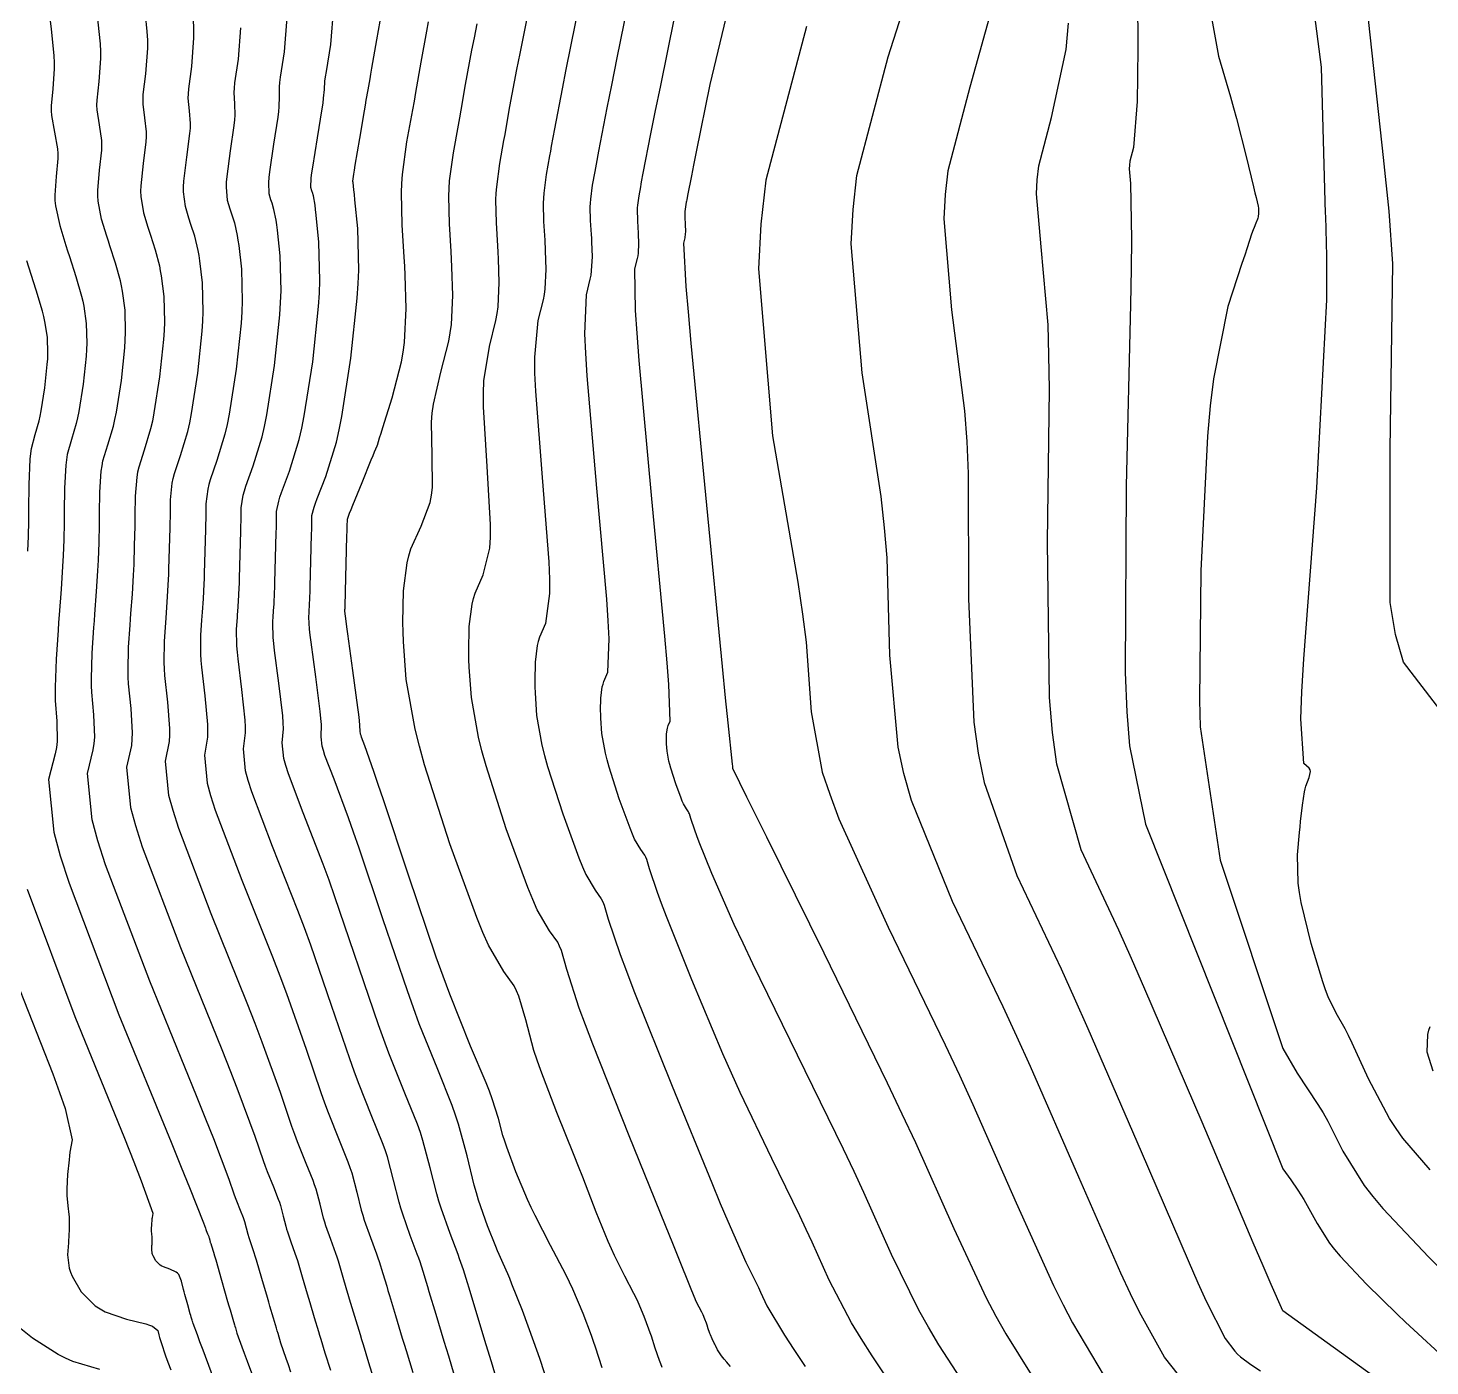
# Model space of a CAD drawing. Header units: metres. Extents: x 837117 to 838477, y 1189012 to 1191015.
# Drawn here: x 837954.5 to 838005.3, y 1189118.3 to 1189166.9 of the extents above; entities that cross this region are included whole.
import ezdxf

# ---------------------------------------------------------------- set-up
doc = ezdxf.new("R2010")
doc.units = ezdxf.units.M
doc.header["$LTSCALE"] = 0.3
doc.layers.add('COTAS 10', color=1, linetype='Continuous')
doc.layers.add('COTAS INT', color=252, linetype='Continuous')

msp = doc.modelspace()

# ---------------------------------------------------------------- linework, layer by layer
at = {"layer": 'COTAS 10'}
for points, elevation in [([(837989.143, 1189116.624), (837987.523, 1189119.118), (837987.146, 1189119.755), (837986.799, 1189120.369), (837985.805, 1189122.396), (837984.8, 1189124.646), (837984.446, 1189125.4), (837984.06, 1189126.212), (837982.396, 1189129.621), (837980.778, 1189132.932), (837980.421, 1189133.682), (837980.104, 1189134.359), (837979.289, 1189136.204), (837978.834, 1189137.346), (837978.743, 1189137.58), (837978.668, 1189137.779), (837978.526, 1189138.202), (837978.477, 1189138.371), (837978.46, 1189138.411), (837978.443, 1189138.447), (837978.368, 1189138.549), (837978.259, 1189138.738), (837978.219, 1189138.829), (837978.175, 1189138.937), (837977.982, 1189139.463), (837977.801, 1189140.03), (837977.764, 1189140.162), (837977.733, 1189140.285), (837977.669, 1189140.64), (837977.65, 1189140.912), (837977.647, 1189140.983), (837977.646, 1189141.05), (837977.65, 1189141.277), (837977.676, 1189141.476), (837977.689, 1189141.527), (837977.704, 1189141.577), (837977.776, 1189141.739), (837977.728, 1189143.066), (837977.666, 1189143.849), (837977.584, 1189144.812), (837977.116, 1189149.793), (837976.654, 1189154.817), (837976.576, 1189155.809), (837976.52, 1189156.627), (837976.499, 1189158.136), (837976.594, 1189158.508), (837976.612, 1189158.609), (837976.626, 1189158.709), (837976.643, 1189159.062), (837976.632, 1189159.405), (837976.628, 1189159.498), (837976.623, 1189159.592), (837976.602, 1189159.925), (837976.594, 1189160.257), (837976.598, 1189160.35), (837976.605, 1189160.443), (837976.65, 1189160.78), (837976.711, 1189161.113), (837976.727, 1189161.203), (837976.743, 1189161.291), (837976.797, 1189161.604), (837977.08, 1189163.032), (837977.24, 1189163.824), (837977.435, 1189164.789), (837978.432, 1189169.706)], 1790), ([(837967.071, 1189117.765), (837966.848, 1189118.465), (837966.653, 1189119.118), (837966.598, 1189119.299), (837966.543, 1189119.482), (837966.343, 1189120.144), (837966.152, 1189120.778), (837966.103, 1189120.943), (837966.056, 1189121.104), (837965.899, 1189121.645), (837965.745, 1189122.153), (837965.699, 1189122.293), (837965.651, 1189122.432), (837965.469, 1189122.93), (837965.293, 1189123.429), (837965.25, 1189123.568), (837965.209, 1189123.709), (837965.082, 1189124.22), (837964.938, 1189124.76), (837964.886, 1189124.917), (837964.829, 1189125.079), (837964.581, 1189125.693), (837964.267, 1189126.475), (837964.168, 1189126.743), (837964.064, 1189127.033), (837963.645, 1189128.265), (837962.984, 1189130.097), (837962.728, 1189130.764), (837962.44, 1189131.502), (837961.133, 1189134.744), (837959.958, 1189137.843), (837959.752, 1189138.49), (837959.598, 1189139.044), (837959.474, 1189140.283), (837959.618, 1189141), (837959.633, 1189141.226), (837959.637, 1189141.463), (837959.562, 1189142.418), (837959.455, 1189143.385), (837959.439, 1189143.63), (837959.428, 1189143.865), (837959.438, 1189144.63), (837959.484, 1189145.306), (837959.496, 1189145.485), (837959.508, 1189145.659), (837959.55, 1189146.257), (837959.587, 1189146.872), (837959.595, 1189147.058), (837959.604, 1189147.249), (837959.628, 1189147.995), (837959.645, 1189148.745), (837959.649, 1189148.939), (837959.653, 1189149.127), (837959.662, 1189149.757), (837959.722, 1189150.365), (837959.757, 1189150.539), (837959.8, 1189150.715), (837960.022, 1189151.373), (837960.286, 1189152.241), (837960.355, 1189152.55), (837960.422, 1189152.888), (837960.652, 1189154.358), (837960.812, 1189155.872), (837960.835, 1189156.239), (837960.849, 1189156.582), (837960.824, 1189157.629), (837960.728, 1189158.434), (837960.698, 1189158.625), (837960.666, 1189158.801), (837960.538, 1189159.319), (837960.401, 1189159.745), (837960.327, 1189159.979), (837960.197, 1189160.401), (837960.127, 1189160.931), (837960.128, 1189161.117), (837960.138, 1189161.319), (837960.247, 1189162.188), (837960.363, 1189163.042), (837960.378, 1189163.234), (837960.384, 1189163.406), (837960.345, 1189163.871), (837960.302, 1189164.323), (837960.308, 1189164.488), (837960.321, 1189164.67), (837960.428, 1189165.473), (837960.51, 1189166.511), (837960.507, 1189166.84), (837960.493, 1189167.189)], 1770), ([(837975.311, 1189118.286), (837975.073, 1189119.026), (837975, 1189119.238), (837974.924, 1189119.453), (837974.627, 1189120.253), (837974.253, 1189121.129), (837974.129, 1189121.391), (837973.997, 1189121.663), (837973.444, 1189122.717), (837972.879, 1189123.803), (837972.738, 1189124.095), (837972.604, 1189124.384), (837972.179, 1189125.393), (837971.851, 1189126.288), (837971.779, 1189126.504), (837971.715, 1189126.706), (837971.549, 1189127.32), (837971.326, 1189128.042), (837971.225, 1189128.312), (837971.107, 1189128.612), (837970.541, 1189129.95), (837969.784, 1189131.835), (837969.546, 1189132.48), (837969.295, 1189133.179), (837968.286, 1189136.146), (837967.379, 1189138.885), (837967.194, 1189139.438), (837967.036, 1189139.903), (837966.703, 1189140.845), (837966.587, 1189141.15), (837966.567, 1189141.213), (837966.552, 1189141.268), (837966.54, 1189141.389), (837966.512, 1189141.762), (837966.486, 1189141.974), (837966.454, 1189142.234), (837966.272, 1189143.568), (837966.087, 1189144.898), (837966.052, 1189145.155), (837966.024, 1189145.365), (837965.981, 1189145.72), (837965.984, 1189145.761), (837965.985, 1189145.772), (837965.985, 1189145.782), (837965.988, 1189145.818), (837965.996, 1189146.088), (837966, 1189146.246), (837966.006, 1189146.44), (837966.032, 1189147.441), (837966.057, 1189148.44), (837966.062, 1189148.633), (837966.066, 1189148.79), (837966.072, 1189149.054), (837966.154, 1189149.275), (837966.205, 1189149.405), (837966.269, 1189149.565), (837966.604, 1189150.391), (837966.94, 1189151.215), (837967.005, 1189151.374), (837967.058, 1189151.503), (837967.148, 1189151.717), (837967.156, 1189151.733), (837967.157, 1189151.736), (837967.16, 1189151.748), (837967.243, 1189152.013), (837967.295, 1189152.178), (837967.36, 1189152.383), (837967.702, 1189153.454), (837968.038, 1189154.761), (837968.1, 1189155.115), (837968.148, 1189155.466), (837968.208, 1189156.704), (837968.169, 1189157.908), (837968.154, 1189158.238), (837968.137, 1189158.566), (837968.063, 1189159.737), (837968.038, 1189160.903), (837968.051, 1189161.228), (837968.074, 1189161.554), (837968.234, 1189162.74), (837968.446, 1189163.909), (837968.502, 1189164.224), (837968.558, 1189164.536), (837968.75, 1189165.632), (837968.954, 1189166.759), (837969.016, 1189167.091)], 1780), ([(838003.728, 1189117.65), (838000, 1189120.349), (837999.573, 1189121.301), (837999.282, 1189121.977), (837998.924, 1189122.815), (837997.067, 1189127.193), (837994.996, 1189132.014), (837994.503, 1189133.132), (837994.045, 1189134.155), (837992.678, 1189137.067), (837991.797, 1189140.175), (837991.645, 1189141.322), (837991.532, 1189142.593), (837991.456, 1189148.22), (837991.531, 1189153.78), (837991.515, 1189155.01), (837991.482, 1189156.105), (837991.227, 1189158.942), (837991.067, 1189160.854), (837991.093, 1189161.366), (837991.15, 1189161.871), (837991.613, 1189163.632), (837992.133, 1189166.097), (837992.226, 1189167.045)], 1800), ([(837954.046, 1189132.349), (837955.389, 1189128.946), (837955.638, 1189128.261), (837955.833, 1189127.688), (837956.093, 1189126.545), (837956.014, 1189126.101), (837955.995, 1189125.967), (837955.978, 1189125.829), (837955.927, 1189125.295), (837955.903, 1189124.778), (837955.902, 1189124.652), (837955.905, 1189124.532), (837955.937, 1189124.161), (837955.975, 1189123.841), (837955.982, 1189123.754), (837955.986, 1189123.668), (837955.986, 1189123.36), (837955.969, 1189123.026), (837955.963, 1189122.923), (837955.956, 1189122.815), (837955.927, 1189122.385), (837955.982, 1189121.898), (837956.029, 1189121.755), (837956.09, 1189121.607), (837956.423, 1189121.041), (837956.932, 1189120.529), (837957.103, 1189120.416), (837957.288, 1189120.315), (837958.063, 1189120.052), (837958.763, 1189119.878), (837958.899, 1189119.832), (837959.01, 1189119.787), (837959.204, 1189119.636), (837959.241, 1189119.481), (837959.252, 1189119.434), (837959.265, 1189119.386), (837959.316, 1189119.197), (837959.481, 1189118.715), (837959.566, 1189118.483), (837959.667, 1189118.206)], 1760)]:
    msp.add_lwpolyline(points, dxfattribs=dict(at, elevation=elevation))
at = {"layer": 'COTAS INT'}
for points, elevation in [([(837994.706, 1189171.571), (837994.738, 1189166.168), (837994.728, 1189165.096), (837994.71, 1189164.209), (837994.578, 1189162.533), (837994.45, 1189162.044), (837994.434, 1189161.903), (837994.426, 1189161.761), (837994.471, 1189161.229), (837994.507, 1189159.217), (837994.495, 1189158.141), (837994.472, 1189156.84), (837994.309, 1189150.267), (837994.278, 1189143.494), (837994.339, 1189142.067), (837994.43, 1189140.834), (837995.01, 1189138.001), (838000, 1189125.503), (838000.286, 1189125.097), (838000.536, 1189124.723), (838000.752, 1189124.389), (838001.247, 1189123.515), (838001.686, 1189122.805), (838001.866, 1189122.573), (838002.072, 1189122.327), (838003.027, 1189121.312), (838004.139, 1189120.229), (838004.444, 1189119.94), (838004.747, 1189119.656), (838005.828, 1189118.667)], 1802), ([(837986.954, 1189115.943), (837985.099, 1189118.722), (837984.704, 1189119.351), (837984.359, 1189119.919), (837983.542, 1189121.462), (837982.928, 1189122.834), (837982.713, 1189123.295), (837982.477, 1189123.79), (837981.462, 1189125.87), (837980.322, 1189128.268), (837980.007, 1189128.964), (837979.694, 1189129.673), (837978.568, 1189132.35), (837977.649, 1189134.651), (837977.467, 1189135.124), (837977.316, 1189135.524), (837977.03, 1189136.376), (837976.931, 1189136.718), (837976.897, 1189136.797), (837976.862, 1189136.87), (837976.711, 1189137.076), (837976.491, 1189137.458), (837976.411, 1189137.64), (837976.322, 1189137.857), (837975.934, 1189138.918), (837975.568, 1189140.06), (837975.494, 1189140.327), (837975.431, 1189140.574), (837975.302, 1189141.29), (837975.264, 1189141.839), (837975.259, 1189141.98), (837975.256, 1189142.117), (837975.264, 1189142.573), (837975.317, 1189142.975), (837975.343, 1189143.078), (837975.372, 1189143.177), (837975.518, 1189143.505), (837975.564, 1189144.714), (837975.531, 1189145.369), (837975.479, 1189146.163), (837975.124, 1189150.184), (837974.771, 1189154.257), (837974.72, 1189155.083), (837974.688, 1189155.778), (837974.739, 1189157.2), (837974.883, 1189157.759), (837974.91, 1189157.91), (837974.93, 1189158.06), (837974.956, 1189158.59), (837974.939, 1189159.105), (837974.933, 1189159.246), (837974.926, 1189159.387), (837974.894, 1189159.887), (837974.883, 1189160.386), (837974.889, 1189160.525), (837974.899, 1189160.665), (837974.967, 1189161.172), (837975.058, 1189161.672), (837975.082, 1189161.807), (837975.106, 1189161.94), (837975.188, 1189162.409), (837975.495, 1189163.972), (837975.66, 1189164.796), (837975.86, 1189165.788), (837976.872, 1189170.782)], 1788), ([(838005.342, 1189125.457), (838004.349, 1189126.61), (838004.101, 1189126.961), (838003.864, 1189127.326), (838003.108, 1189128.762), (838002.512, 1189130.057), (838002.378, 1189130.333), (838002.256, 1189130.573), (838001.926, 1189131.144), (838001.639, 1189131.736), (838001.544, 1189131.99), (838001.442, 1189132.283), (838001.02, 1189133.667), (838000.662, 1189135.158), (838000.6, 1189135.519), (838000.555, 1189135.856), (838000.528, 1189136.887), (838000.604, 1189137.701), (838000.623, 1189137.902), (838000.642, 1189138.093), (838000.706, 1189138.692), (838000.779, 1189139.167), (838000.804, 1189139.279), (838000.832, 1189139.382), (838000.949, 1189139.685), (838000.998, 1189139.913), (838000.983, 1189139.97), (838000.956, 1189140.024), (838000.752, 1189140.195), (838000.652, 1189141.821), (838000.689, 1189142.792), (838000.754, 1189143.989), (838001.224, 1189150.195), (838001.593, 1189157.012), (838001.593, 1189158.595), (838001.55, 1189160.046), (838001.538, 1189160.144), (838001.402, 1189165.448), (838000.695, 1189170.871)], 1806), ([(837974.989, 1189170.267), (837974.165, 1189166.198), (837973.999, 1189165.369), (837973.859, 1189164.669), (837973.579, 1189163.215), (837973.469, 1189162.589), (837973.437, 1189162.411), (837973.405, 1189162.231), (837973.284, 1189161.564), (837973.193, 1189160.887), (837973.18, 1189160.701), (837973.172, 1189160.516), (837973.186, 1189159.85), (837973.229, 1189159.182), (837973.247, 1189158.806), (837973.269, 1189158.118), (837973.235, 1189157.412), (837973.207, 1189157.212), (837973.172, 1189157.009), (837972.98, 1189156.263), (837972.856, 1189154.929), (837972.863, 1189154.357), (837972.889, 1189153.696), (837973.133, 1189150.575), (837973.373, 1189147.513), (837973.397, 1189146.889), (837973.401, 1189146.363), (837973.26, 1189145.271), (837973.041, 1189144.778), (837972.996, 1189144.628), (837972.958, 1189144.473), (837972.879, 1189143.869), (837972.866, 1189143.183), (837972.87, 1189142.978), (837972.878, 1189142.765), (837972.935, 1189141.94), (837973.129, 1189140.863), (837973.224, 1189140.492), (837973.335, 1189140.09), (837973.886, 1189138.372), (837974.469, 1189136.777), (837974.602, 1189136.452), (837974.723, 1189136.177), (837975.055, 1189135.603), (837975.281, 1189135.293), (837975.334, 1189135.184), (837975.384, 1189135.065), (837975.534, 1189134.551), (837975.964, 1189133.27), (837976.191, 1189132.667), (837976.465, 1189131.957), (837977.846, 1189128.497), (837979.284, 1189124.987), (837979.593, 1189124.246), (837979.865, 1189123.604), (837980.528, 1189122.119), (837980.894, 1189121.368), (837980.979, 1189121.19), (837981.057, 1189121.023), (837981.279, 1189120.528), (837981.92, 1189119.469), (837982.262, 1189118.948), (837982.676, 1189118.327)], 1786), ([(837979.972, 1189118.327), (837979.882, 1189118.429), (837979.83, 1189118.487), (837979.733, 1189118.595), (837979.638, 1189118.714), (837979.612, 1189118.751), (837979.587, 1189118.788), (837979.5, 1189118.936), (837979.418, 1189119.092), (837979.397, 1189119.136), (837979.375, 1189119.179), (837979.302, 1189119.333), (837979.238, 1189119.482), (837979.222, 1189119.521), (837979.208, 1189119.56), (837979.162, 1189119.694), (837979.12, 1189119.826), (837979.107, 1189119.864), (837979.093, 1189119.902), (837979.04, 1189120.045), (837978.973, 1189120.202), (837978.951, 1189120.249), (837978.928, 1189120.297), (837978.829, 1189120.485), (837978.714, 1189120.714), (837978.681, 1189120.789), (837978.646, 1189120.867), (837978.515, 1189121.191), (837978.091, 1189122.25), (837977.873, 1189122.792), (837977.61, 1189123.442), (837976.295, 1189126.69), (837974.974, 1189130.02), (837974.708, 1189130.722), (837974.484, 1189131.329), (837974.037, 1189132.725), (837973.838, 1189133.412), (837973.771, 1189133.571), (837973.7, 1189133.716), (837973.398, 1189134.13), (837972.955, 1189134.896), (837972.794, 1189135.263), (837972.617, 1189135.698), (837971.837, 1189137.827), (837971.103, 1189140.12), (837970.954, 1189140.657), (837970.828, 1189141.152), (837970.569, 1189142.59), (837970.492, 1189143.691), (837970.482, 1189143.975), (837970.476, 1189144.25), (837970.493, 1189145.165), (837970.599, 1189145.972), (837970.65, 1189146.179), (837970.71, 1189146.378), (837971.002, 1189147.037), (837971.237, 1189148.011), (837971.262, 1189148.409), (837971.268, 1189148.863), (837971.142, 1189150.966), (837971.007, 1189153.135), (837971.007, 1189153.631), (837971.024, 1189154.081), (837971.221, 1189155.327), (837971.461, 1189156.26), (837971.505, 1189156.513), (837971.539, 1189156.763), (837971.582, 1189157.647), (837971.554, 1189158.507), (837971.543, 1189158.742), (837971.532, 1189158.976), (837971.479, 1189159.812), (837971.46, 1189160.645), (837971.47, 1189160.877), (837971.487, 1189161.11), (837971.6, 1189161.956), (837971.752, 1189162.79), (837971.792, 1189163.015), (837971.832, 1189163.238), (837971.969, 1189164.021), (837972.224, 1189165.366), (837972.338, 1189165.943), (837972.47, 1189166.609), (837973.105, 1189169.753)], 1784), ([(837996.44, 1189117.734), (837995.71, 1189118.666), (837994.794, 1189120.303), (837994.471, 1189120.966), (837994.118, 1189121.72), (837992.594, 1189125.199), (837990.845, 1189129.209), (837990.351, 1189130.298), (837989.852, 1189131.377), (837988.015, 1189135.199), (837986.532, 1189138.855), (837986.257, 1189139.831), (837986.041, 1189140.791), (837985.749, 1189144.125), (837985.65, 1189147.661), (837985.555, 1189148.748), (837985.431, 1189149.882), (837984.739, 1189154.368), (837984.347, 1189159.04), (837984.412, 1189160.292), (837984.552, 1189161.526), (837985.683, 1189165.83), (837986.979, 1189169.873)], 1796), ([(838006.126, 1189141.584), (838004.374, 1189143.873), (838004.087, 1189144.877), (838003.888, 1189146.041), (838003.886, 1189151.584), (838003.984, 1189158.319), (838003.848, 1189160.235), (838003.641, 1189162.172), (838002.934, 1189168.749)], 1808), ([(837955.164, 1189168.15), (837955.331, 1189166.839), (837955.432, 1189165.86), (837955.442, 1189165.618), (837955.444, 1189165.39), (837955.387, 1189164.671), (837955.331, 1189164.044), (837955.334, 1189163.873), (837955.345, 1189163.703), (837955.451, 1189163.1), (837955.556, 1189162.491), (837955.567, 1189162.317), (837955.569, 1189162.142), (837955.508, 1189161.489), (837955.46, 1189160.811), (837955.47, 1189160.619), (837955.489, 1189160.426), (837955.643, 1189159.714), (837955.866, 1189158.99), (837955.929, 1189158.788), (837955.993, 1189158.587), (837956.228, 1189157.857), (837956.431, 1189157.15), (837956.474, 1189156.963), (837956.512, 1189156.78), (837956.605, 1189156.152), (837956.622, 1189155.447), (837956.613, 1189155.217), (837956.597, 1189154.971), (837956.49, 1189153.953), (837956.335, 1189152.964), (837956.29, 1189152.737), (837956.243, 1189152.529), (837956.066, 1189151.946), (837955.915, 1189151.399), (837955.886, 1189151.215), (837955.861, 1189151.016), (837955.816, 1189150.179), (837955.805, 1189149.329), (837955.802, 1189149.122), (837955.798, 1189148.927), (837955.786, 1189148.328), (837955.762, 1189147.735), (837955.753, 1189147.545), (837955.741, 1189147.343), (837955.688, 1189146.521), (837955.622, 1189145.585), (837955.603, 1189145.312), (837955.584, 1189145.034), (837955.512, 1189143.977), (837955.471, 1189142.965), (837955.471, 1189142.715), (837955.476, 1189142.478), (837955.537, 1189141.729), (837955.547, 1189141.001), (837955.521, 1189140.777), (837955.481, 1189140.544), (837955.234, 1189139.62), (837955.425, 1189137.71), (837955.662, 1189136.855), (837955.98, 1189135.859), (837957.791, 1189131.084), (837959.682, 1189126.461), (837960.048, 1189125.56), (837960.347, 1189124.824), (837960.86, 1189123.537), (837960.925, 1189123.346), (837960.942, 1189123.301), (837960.957, 1189123.26), (837961.006, 1189123.138), (837961.044, 1189123.043), (837961.053, 1189123.018), (837961.061, 1189122.994), (837961.083, 1189122.91), (837961.103, 1189122.831), (837961.109, 1189122.809), (837961.116, 1189122.788), (837961.143, 1189122.71), (837961.217, 1189122.471), (837961.254, 1189122.348), (837961.297, 1189122.199), (837961.51, 1189121.456), (837961.73, 1189120.689), (837961.777, 1189120.525), (837961.818, 1189120.382), (837961.918, 1189120.043), (837961.978, 1189119.843), (837961.995, 1189119.788), (837962.011, 1189119.733), (837962.07, 1189119.536), (837962.242, 1189119.048), (837962.329, 1189118.81), (837962.433, 1189118.528), (837962.953, 1189117.135)], 1764), ([(837958.676, 1189168.014), (837958.806, 1189166.746), (837958.819, 1189166.433), (837958.821, 1189166.137), (837958.747, 1189165.206), (837958.657, 1189164.461), (837958.65, 1189164.283), (837958.65, 1189164.116), (837958.713, 1189163.614), (837958.775, 1189163.101), (837958.774, 1189162.928), (837958.765, 1189162.742), (837958.667, 1189161.955), (837958.579, 1189161.149), (837958.575, 1189160.951), (837958.581, 1189160.763), (837958.679, 1189160.172), (837958.84, 1189159.649), (837958.932, 1189159.359), (837959.101, 1189158.832), (837959.254, 1189158.25), (837959.29, 1189158.071), (837959.323, 1189157.883), (837959.417, 1189157.137), (837959.44, 1189156.204), (837959.428, 1189155.898), (837959.407, 1189155.572), (837959.265, 1189154.223), (837959.06, 1189152.914), (837959, 1189152.612), (837958.938, 1189152.337), (837958.703, 1189151.564), (837958.505, 1189150.943), (837958.466, 1189150.764), (837958.435, 1189150.582), (837958.38, 1189149.898), (837958.37, 1189149.194), (837958.367, 1189149), (837958.363, 1189148.806), (837958.347, 1189148.106), (837958.323, 1189147.411), (837958.315, 1189147.22), (837958.305, 1189147.029), (837958.263, 1189146.345), (837958.213, 1189145.634), (837958.199, 1189145.427), (837958.184, 1189145.215), (837958.129, 1189144.413), (837958.109, 1189143.565), (837958.116, 1189143.325), (837958.129, 1189143.083), (837958.221, 1189142.188), (837958.274, 1189141.309), (837958.262, 1189141.076), (837958.239, 1189140.848), (837958.06, 1189140.062), (837958.207, 1189138.599), (837958.389, 1189137.945), (837958.632, 1189137.182), (837960.019, 1189133.524), (837961.52, 1189129.821), (837961.835, 1189129.03), (837962.105, 1189128.339), (837962.717, 1189126.689), (837963.018, 1189125.804), (837963.093, 1189125.596), (837963.164, 1189125.403), (837963.39, 1189124.841), (837963.567, 1189124.4), (837963.608, 1189124.284), (837963.645, 1189124.171), (837963.749, 1189123.783), (837963.841, 1189123.416), (837963.87, 1189123.315), (837963.901, 1189123.215), (837964.027, 1189122.857), (837964.173, 1189122.445), (837964.217, 1189122.311), (837964.262, 1189122.169), (837964.436, 1189121.582), (837964.614, 1189120.965), (837964.661, 1189120.804), (837964.707, 1189120.646), (837964.868, 1189120.11), (837965.021, 1189119.602), (837965.063, 1189119.462), (837965.105, 1189119.323), (837965.256, 1189118.822), (837965.461, 1189118.193)], 1768), ([(837989.556, 1189167.985), (837988.648, 1189164.731), (837987.851, 1189161.698), (837987.753, 1189160.829), (837987.707, 1189159.947), (837987.983, 1189156.655), (837988.456, 1189152.994), (837988.535, 1189151.879), (837988.591, 1189150.721), (837988.602, 1189146.172), (837988.787, 1189141.692), (837988.951, 1189140.576), (837989.165, 1189139.515), (837990.346, 1189136.133), (837991.952, 1189132.757), (837992.433, 1189131.699), (837992.93, 1189130.588), (837994.857, 1189126.133), (837996.558, 1189122.17), (837996.913, 1189121.37), (837997.218, 1189120.698), (837997.899, 1189119.347), (837998.256, 1189118.89), (837998.357, 1189118.783), (837998.459, 1189118.685), (837998.832, 1189118.4), (837999.189, 1189118.169)], 1798), ([(837997.28, 1189167.994), (837997.666, 1189165.848), (837998.102, 1189164.376), (837998.213, 1189163.979), (837998.32, 1189163.587), (837998.671, 1189162.208), (837998.933, 1189161.113), (837998.985, 1189160.899), (837999.027, 1189160.724), (837999.101, 1189160.413), (837999.111, 1189160.339), (837999.113, 1189160.313), (837999.114, 1189160.284), (837999.115, 1189160.162), (837999.099, 1189160.021), (837999.09, 1189159.981), (837999.079, 1189159.94), (837999.022, 1189159.791), (837998.955, 1189159.637), (837998.921, 1189159.551), (837998.864, 1189159.394), (837998.7, 1189158.896), (837998.615, 1189158.639), (837998.514, 1189158.329), (837998.007, 1189156.777), (837997.48, 1189154.155), (837997.366, 1189153.171), (837997.265, 1189152.074), (837997.017, 1189147.181), (837996.97, 1189142.495), (837996.996, 1189141.529), (837997.725, 1189136.69), (838000, 1189129.859), (838000.513, 1189128.963), (838001.271, 1189127.835), (838001.457, 1189127.528), (838001.632, 1189127.223), (838002.177, 1189126.139), (838002.944, 1189124.898), (838003.259, 1189124.494), (838003.618, 1189124.063), (838005.287, 1189122.291), (838006.883, 1189120.709)], 1804), ([(837964.028, 1189118.13), (837963.933, 1189118.391), (837963.851, 1189118.62), (837963.663, 1189119.179), (837963.558, 1189119.528), (837963.529, 1189119.625), (837963.5, 1189119.723), (837963.393, 1189120.077), (837963.263, 1189120.514), (837963.219, 1189120.664), (837963.172, 1189120.827), (837962.973, 1189121.519), (837962.78, 1189122.184), (837962.735, 1189122.329), (837962.695, 1189122.458), (837962.585, 1189122.783), (837962.508, 1189123.001), (837962.472, 1189123.123), (837962.416, 1189123.347), (837962.353, 1189123.582), (837962.33, 1189123.651), (837962.306, 1189123.722), (837962.198, 1189123.99), (837962.06, 1189124.331), (837962.017, 1189124.448), (837961.972, 1189124.575), (837961.789, 1189125.113), (837961.226, 1189126.582), (837960.942, 1189127.295), (837960.601, 1189128.141), (837958.905, 1189132.304), (837957.306, 1189136.521), (837957.025, 1189137.4), (837956.816, 1189138.155), (837956.647, 1189139.841), (837956.86, 1189140.696), (837956.891, 1189140.927), (837956.91, 1189141.155), (837956.879, 1189141.959), (837956.803, 1189142.78), (837956.794, 1189143.02), (837956.79, 1189143.265), (837956.821, 1189144.195), (837956.884, 1189145.125), (837956.901, 1189145.37), (837956.917, 1189145.61), (837956.975, 1189146.433), (837957.023, 1189147.186), (837957.034, 1189147.382), (837957.043, 1189147.573), (837957.066, 1189148.217), (837957.081, 1189148.867), (837957.084, 1189149.061), (837957.088, 1189149.261), (837957.098, 1189150.038), (837957.148, 1189150.799), (837957.176, 1189150.989), (837957.21, 1189151.171), (837957.385, 1189151.755), (837957.591, 1189152.433), (837957.645, 1189152.674), (837957.698, 1189152.939), (837957.877, 1189154.088), (837958.002, 1189155.271), (837958.02, 1189155.557), (837958.031, 1189155.825), (837958.011, 1189156.644), (837957.918, 1189157.331), (837957.882, 1189157.517), (837957.842, 1189157.7), (837957.664, 1189158.344), (837957.462, 1189158.973), (837957.408, 1189159.146), (837957.353, 1189159.32), (837957.161, 1189159.943), (837957.035, 1189160.594), (837957.022, 1189160.785), (837957.019, 1189160.98), (837957.088, 1189161.722), (837957.167, 1189162.442), (837957.17, 1189162.623), (837957.166, 1189162.796), (837957.082, 1189163.357), (837956.997, 1189163.91), (837956.992, 1189164.078), (837956.994, 1189164.253), (837957.067, 1189164.938), (837957.133, 1189165.763), (837957.13, 1189166.026), (837957.119, 1189166.303), (837957.004, 1189167.426)], 1766), ([(837971.626, 1189117.393), (837971.294, 1189118.502), (837971.108, 1189119.12), (837970.768, 1189120.244), (837970.486, 1189121.174), (837970.429, 1189121.362), (837970.382, 1189121.519), (837970.288, 1189121.834), (837970.192, 1189122.107), (837970.143, 1189122.237), (837970.085, 1189122.392), (837969.795, 1189123.149), (837969.471, 1189124.07), (837969.391, 1189124.328), (837969.316, 1189124.586), (837969.081, 1189125.53), (837968.815, 1189126.525), (837968.719, 1189126.817), (837968.614, 1189127.115), (837968.157, 1189128.247), (837967.577, 1189129.691), (837967.395, 1189130.185), (837967.203, 1189130.72), (837965.621, 1189135.369), (837965.407, 1189135.969), (837965.198, 1189136.543), (837964.475, 1189138.405), (837963.935, 1189139.827), (837963.841, 1189140.124), (837963.77, 1189140.378), (837963.713, 1189140.947), (837963.754, 1189141.457), (837963.745, 1189141.675), (837963.727, 1189141.926), (837963.588, 1189143.108), (837963.434, 1189144.293), (837963.407, 1189144.545), (837963.386, 1189144.765), (837963.364, 1189145.284), (837963.384, 1189145.579), (837963.389, 1189145.657), (837963.395, 1189145.733), (837963.413, 1189145.994), (837963.432, 1189146.402), (837963.438, 1189146.57), (837963.445, 1189146.764), (837963.47, 1189147.662), (837963.492, 1189148.562), (837963.497, 1189148.755), (837963.501, 1189148.925), (837963.508, 1189149.335), (837963.582, 1189149.714), (837963.628, 1189149.863), (837963.684, 1189150.031), (837963.978, 1189150.801), (837964.328, 1189151.953), (837964.42, 1189152.363), (837964.509, 1189152.812), (837964.815, 1189154.764), (837965.027, 1189156.774), (837965.058, 1189157.26), (837965.076, 1189157.716), (837965.042, 1189159.107), (837964.944, 1189160.089), (837964.921, 1189160.286), (837964.901, 1189160.452), (837964.848, 1189160.782), (837964.809, 1189160.903), (837964.798, 1189160.936), (837964.788, 1189160.969), (837964.751, 1189161.089), (837964.765, 1189161.437), (837964.787, 1189161.614), (837964.816, 1189161.827), (837964.985, 1189162.888), (837965.158, 1189163.942), (837965.189, 1189164.15), (837965.213, 1189164.322), (837965.238, 1189164.641), (837965.26, 1189164.942), (837965.282, 1189165.103), (837965.31, 1189165.297), (837965.469, 1189166.276), (837965.577, 1189167.631)], 1776), ([(837973.386, 1189117.582), (837973.049, 1189118.626), (837972.947, 1189118.925), (837972.84, 1189119.228), (837972.421, 1189120.356), (837972.042, 1189121.321), (837971.961, 1189121.521), (837971.891, 1189121.692), (837971.722, 1189122.066), (837971.574, 1189122.388), (837971.516, 1189122.526), (837971.451, 1189122.684), (837971.155, 1189123.434), (837970.833, 1189124.362), (837970.751, 1189124.634), (837970.672, 1189124.911), (837970.414, 1189125.967), (837970.107, 1189127.114), (837969.997, 1189127.45), (837969.876, 1189127.793), (837969.349, 1189129.099), (837968.681, 1189130.763), (837968.47, 1189131.333), (837968.249, 1189131.949), (837967.357, 1189134.57), (837966.5, 1189137.127), (837966.3, 1189137.704), (837966.117, 1189138.223), (837965.589, 1189139.625), (837965.261, 1189140.488), (837965.204, 1189140.668), (837965.161, 1189140.823), (837965.127, 1189141.168), (837965.133, 1189141.61), (837965.116, 1189141.825), (837965.09, 1189142.08), (837964.93, 1189143.338), (837964.761, 1189144.595), (837964.729, 1189144.85), (837964.705, 1189145.065), (837964.673, 1189145.502), (837964.684, 1189145.67), (837964.69, 1189145.758), (837964.7, 1189145.906), (837964.714, 1189146.245), (837964.719, 1189146.408), (837964.725, 1189146.602), (837964.751, 1189147.552), (837964.775, 1189148.501), (837964.779, 1189148.694), (837964.783, 1189148.857), (837964.79, 1189149.194), (837964.869, 1189149.497), (837964.918, 1189149.638), (837964.979, 1189149.804), (837965.296, 1189150.61), (837965.675, 1189151.857), (837965.775, 1189152.301), (837965.872, 1189152.787), (837966.202, 1189154.9), (837966.432, 1189157.075), (837966.465, 1189157.601), (837966.485, 1189158.094), (837966.448, 1189159.599), (837966.349, 1189160.64), (837966.329, 1189160.84), (837966.313, 1189161.002), (837966.284, 1189161.27), (837966.278, 1189161.289), (837966.277, 1189161.294), (837966.275, 1189161.299), (837966.269, 1189161.318), (837966.305, 1189161.567), (837966.329, 1189161.717), (837966.359, 1189161.903), (837966.522, 1189162.869), (837966.693, 1189163.868), (837966.728, 1189164.075), (837966.759, 1189164.251), (837966.826, 1189164.635), (837966.895, 1189165.024), (837966.926, 1189165.204), (837966.963, 1189165.415), (837967.141, 1189166.438), (837967.318, 1189167.456)], 1778), ([(837979.945, 1189167.848), (837979.22, 1189164.829), (837978.724, 1189162.382), (837978.627, 1189161.902), (837978.547, 1189161.508), (837978.407, 1189160.798), (837978.379, 1189160.642), (837978.372, 1189160.598), (837978.364, 1189160.554), (837978.334, 1189160.388), (837978.311, 1189160.22), (837978.308, 1189160.174), (837978.306, 1189160.128), (837978.309, 1189159.963), (837978.32, 1189159.797), (837978.322, 1189159.75), (837978.324, 1189159.704), (837978.33, 1189159.533), (837978.321, 1189159.358), (837978.315, 1189159.308), (837978.306, 1189159.258), (837978.258, 1189159.073), (837978.349, 1189157.5), (837978.428, 1189156.576), (837978.53, 1189155.439), (837979.091, 1189149.565), (837979.667, 1189143.711), (837979.778, 1189142.586), (837979.869, 1189141.676), (837980.022, 1189140.18), (837980.035, 1189140.101), (837980.038, 1189140.083), (837980.04, 1189140.068), (837980.043, 1189140.031), (837980.55, 1189138.989), (837980.869, 1189138.34), (837981.267, 1189137.536), (837983.351, 1189133.33), (837985.651, 1189128.619), (837986.185, 1189127.495), (837986.674, 1189126.45), (837988.068, 1189123.33), (837989.239, 1189120.819), (837989.588, 1189120.159), (837989.947, 1189119.513), (837991.332, 1189117.305)], 1792), ([(837970.034, 1189117.751), (837969.747, 1189118.707), (837969.667, 1189118.974), (837969.586, 1189119.241), (837969.293, 1189120.21), (837969.041, 1189121.042), (837968.987, 1189121.222), (837968.94, 1189121.381), (837968.825, 1189121.771), (837968.71, 1189122.122), (837968.662, 1189122.256), (837968.607, 1189122.405), (837968.353, 1189123.076), (837968.078, 1189123.856), (837968.011, 1189124.075), (837967.947, 1189124.294), (837967.748, 1189125.093), (837967.522, 1189125.937), (837967.441, 1189126.184), (837967.352, 1189126.436), (837966.965, 1189127.396), (837966.474, 1189128.619), (837966.319, 1189129.038), (837966.156, 1189129.491), (837965.501, 1189131.418), (837964.742, 1189133.612), (837964.514, 1189134.234), (837964.278, 1189134.862), (837963.361, 1189137.185), (837962.609, 1189139.166), (837962.478, 1189139.579), (837962.379, 1189139.934), (837962.3, 1189140.726), (837962.375, 1189141.305), (837962.374, 1189141.525), (837962.364, 1189141.772), (837962.246, 1189142.878), (837962.108, 1189143.99), (837962.084, 1189144.24), (837962.067, 1189144.465), (837962.055, 1189145.066), (837962.084, 1189145.488), (837962.092, 1189145.599), (837962.099, 1189145.708), (837962.125, 1189146.082), (837962.151, 1189146.559), (837962.157, 1189146.733), (837962.164, 1189146.925), (837962.189, 1189147.773), (837962.21, 1189148.623), (837962.214, 1189148.816), (837962.218, 1189148.992), (837962.226, 1189149.476), (837962.295, 1189149.931), (837962.337, 1189150.088), (837962.389, 1189150.259), (837962.659, 1189150.991), (837962.98, 1189152.049), (837963.065, 1189152.425), (837963.147, 1189152.838), (837963.427, 1189154.629), (837963.622, 1189156.474), (837963.65, 1189156.92), (837963.667, 1189157.338), (837963.636, 1189158.614), (837963.538, 1189159.537), (837963.513, 1189159.732), (837963.49, 1189159.902), (837963.411, 1189160.295), (837963.34, 1189160.517), (837963.32, 1189160.578), (837963.301, 1189160.639), (837963.233, 1189160.859), (837963.219, 1189161.268), (837963.234, 1189161.449), (837963.257, 1189161.658), (837963.406, 1189162.655), (837963.56, 1189163.642), (837963.585, 1189163.844), (837963.603, 1189164.017), (837963.607, 1189164.384), (837963.607, 1189164.736), (837963.624, 1189164.898), (837963.647, 1189165.088), (837963.789, 1189166.008), (837963.888, 1189167.258)], 1774), ([(837977.486, 1189118.291), (837977.435, 1189118.421), (837977.386, 1189118.549), (837977.237, 1189118.99), (837977.096, 1189119.426), (837977.053, 1189119.551), (837977.009, 1189119.678), (837976.834, 1189120.149), (837976.613, 1189120.665), (837976.54, 1189120.82), (837976.462, 1189120.98), (837976.136, 1189121.601), (837975.759, 1189122.356), (837975.648, 1189122.601), (837975.534, 1189122.861), (837975.101, 1189123.929), (837974.607, 1189125.194), (837974.455, 1189125.578), (837974.296, 1189125.978), (837973.666, 1189127.542), (837973.084, 1189129.068), (837972.955, 1189129.442), (837972.84, 1189129.796), (837972.541, 1189130.9), (837972.292, 1189131.758), (837972.208, 1189131.957), (837972.118, 1189132.139), (837971.741, 1189132.658), (837971.187, 1189133.615), (837970.986, 1189134.074), (837970.764, 1189134.618), (837969.789, 1189137.282), (837968.87, 1189140.15), (837968.683, 1189140.822), (837968.526, 1189141.442), (837968.202, 1189143.239), (837968.107, 1189144.618), (837968.094, 1189144.973), (837968.086, 1189145.316), (837968.107, 1189146.461), (837968.24, 1189147.471), (837968.304, 1189147.729), (837968.378, 1189147.979), (837968.744, 1189148.803), (837969.074, 1189149.659), (837969.127, 1189149.929), (837969.162, 1189150.213), (837969.151, 1189151.357), (837969.125, 1189152.574), (837969.151, 1189152.904), (837969.192, 1189153.232), (837969.461, 1189154.39), (837969.749, 1189155.51), (837969.802, 1189155.814), (837969.843, 1189156.114), (837969.895, 1189157.175), (837969.861, 1189158.208), (837969.849, 1189158.49), (837969.835, 1189158.771), (837969.771, 1189159.775), (837969.749, 1189160.774), (837969.761, 1189161.053), (837969.781, 1189161.332), (837969.917, 1189162.348), (837970.099, 1189163.35), (837970.147, 1189163.62), (837970.195, 1189163.887), (837970.36, 1189164.827), (837970.589, 1189166.063), (837970.677, 1189166.517), (837970.776, 1189167.019)], 1782), ([(837982.718, 1189166.929), (837981.253, 1189161.353), (837981.071, 1189159.755), (837980.987, 1189158.133), (837981.495, 1189152.08), (837982.405, 1189146.771), (837982.575, 1189145.617), (837982.709, 1189144.602), (837982.896, 1189142.078), (837983.295, 1189139.89), (837983.563, 1189139.086), (837983.9, 1189138.195), (837985.683, 1189134.264), (837987.752, 1189129.998), (837988.268, 1189128.897), (837988.759, 1189127.83), (837990.331, 1189124.264), (837991.679, 1189121.27), (837992.029, 1189120.562), (837992.37, 1189119.908), (837993.521, 1189117.985)], 1794), ([(837962.199, 1189166.884), (837962.108, 1189165.741), (837961.984, 1189164.879), (837961.966, 1189164.693), (837961.955, 1189164.529), (837961.976, 1189164.127), (837961.994, 1189163.712), (837961.981, 1189163.539), (837961.961, 1189163.342), (837961.826, 1189162.421), (837961.697, 1189161.488), (837961.681, 1189161.283), (837961.673, 1189161.1), (837961.715, 1189160.63), (837961.814, 1189160.309), (837961.87, 1189160.131), (837961.974, 1189159.807), (837962.078, 1189159.351), (837962.106, 1189159.179), (837962.133, 1189158.986), (837962.23, 1189158.122), (837962.258, 1189156.96), (837962.243, 1189156.579), (837962.217, 1189156.173), (837962.04, 1189154.494), (837961.785, 1189152.863), (837961.71, 1189152.487), (837961.633, 1189152.145), (837961.34, 1189151.182), (837961.094, 1189150.487), (837961.047, 1189150.313), (837961.008, 1189150.148), (837960.944, 1189149.616), (837960.935, 1189149.059), (837960.932, 1189148.878), (837960.928, 1189148.684), (837960.909, 1189147.884), (837960.884, 1189147.087), (837960.876, 1189146.895), (837960.869, 1189146.715), (837960.838, 1189146.169), (837960.804, 1189145.684), (837960.794, 1189145.542), (837960.784, 1189145.397), (837960.747, 1189144.848), (837960.747, 1189144.165), (837960.762, 1189143.935), (837960.782, 1189143.688), (837960.904, 1189142.648), (837961, 1189141.618), (837961.003, 1189141.376), (837960.996, 1189141.153), (837960.887, 1189140.504), (837960.988, 1189139.489), (837961.115, 1189139.034), (837961.283, 1189138.504), (837962.247, 1189135.965), (837963.359, 1189133.182), (837963.621, 1189132.499), (837963.863, 1189131.854), (837964.573, 1189129.842), (837965.11, 1189128.262), (837965.244, 1189127.891), (837965.371, 1189127.547), (837965.773, 1189126.544), (837966.091, 1189125.758), (837966.164, 1189125.551), (837966.23, 1189125.348), (837966.415, 1189124.657), (837966.578, 1189124.001), (837966.631, 1189123.821), (837966.686, 1189123.643), (837966.911, 1189123.003), (837967.129, 1189122.418), (837967.18, 1189122.274), (837967.227, 1189122.138), (837967.362, 1189121.708), (837967.498, 1189121.242), (837967.545, 1189121.083), (837967.597, 1189120.91), (837967.818, 1189120.177), (837968.064, 1189119.361), (837968.132, 1189119.137), (837968.2, 1189118.912), (837968.441, 1189118.108)], 1772), ([(837954.482, 1189147.897), (837954.505, 1189148.439), (837954.516, 1189148.988), (837954.519, 1189149.183), (837954.522, 1189149.396), (837954.534, 1189150.319), (837954.574, 1189151.233), (837954.595, 1189151.44), (837954.621, 1189151.627), (837954.747, 1189152.136), (837954.896, 1189152.625), (837954.935, 1189152.799), (837954.973, 1189152.989), (837955.102, 1189153.817), (837955.192, 1189154.67), (837955.205, 1189154.876), (837955.213, 1189155.069), (837955.199, 1189155.659), (837955.107, 1189156.229), (837955.066, 1189156.409), (837955.019, 1189156.599), (837954.791, 1189157.369), (837954.524, 1189158.201), (837954.451, 1189158.431)], 1762), ([(837961.428, 1189117.354), (837960.838, 1189118.925), (837960.724, 1189119.229), (837960.632, 1189119.476), (837960.478, 1189119.893), (837960.464, 1189119.938), (837960.456, 1189119.964), (837960.443, 1189120.01), (837960.409, 1189120.124), (837960.393, 1189120.179), (837960.375, 1189120.245), (837960.282, 1189120.569), (837960.181, 1189120.938), (837960.156, 1189121.033), (837960.133, 1189121.124), (837960.061, 1189121.427), (837959.959, 1189121.664), (837959.916, 1189121.714), (837959.868, 1189121.757), (837959.64, 1189121.858), (837959.4, 1189121.939), (837959.342, 1189121.971), (837959.289, 1189122.006), (837959.131, 1189122.164), (837959.028, 1189122.34), (837959.009, 1189122.386), (837958.995, 1189122.431), (837958.977, 1189122.582), (837958.986, 1189122.715), (837958.988, 1189122.749), (837958.99, 1189122.781), (837958.996, 1189122.884), (837958.996, 1189122.98), (837958.994, 1189123.006), (837958.992, 1189123.034), (837958.981, 1189123.133), (837958.97, 1189123.248), (837958.97, 1189123.324), (837958.977, 1189123.485), (837958.993, 1189123.651), (837958.999, 1189123.693), (837959.004, 1189123.735), (837959.029, 1189123.873), (837958.613, 1189125.046), (837958.341, 1189125.74), (837958.001, 1189126.595), (837956.207, 1189131.014), (837954.479, 1189135.624)], 1762), ([(838005.453, 1189129.04), (838005.234, 1189129.73), (838005.258, 1189130.373), (838005.291, 1189130.524), (838005.334, 1189130.664)], 1808), ([(837957.091, 1189118.225), (837956.113, 1189118.517), (837955.848, 1189118.632), (837955.585, 1189118.762), (837954.656, 1189119.354), (837953.869, 1189119.982)], 1758)]:
    msp.add_lwpolyline(points, dxfattribs=dict(at, elevation=elevation))

doc.saveas('drawing.dxf')
